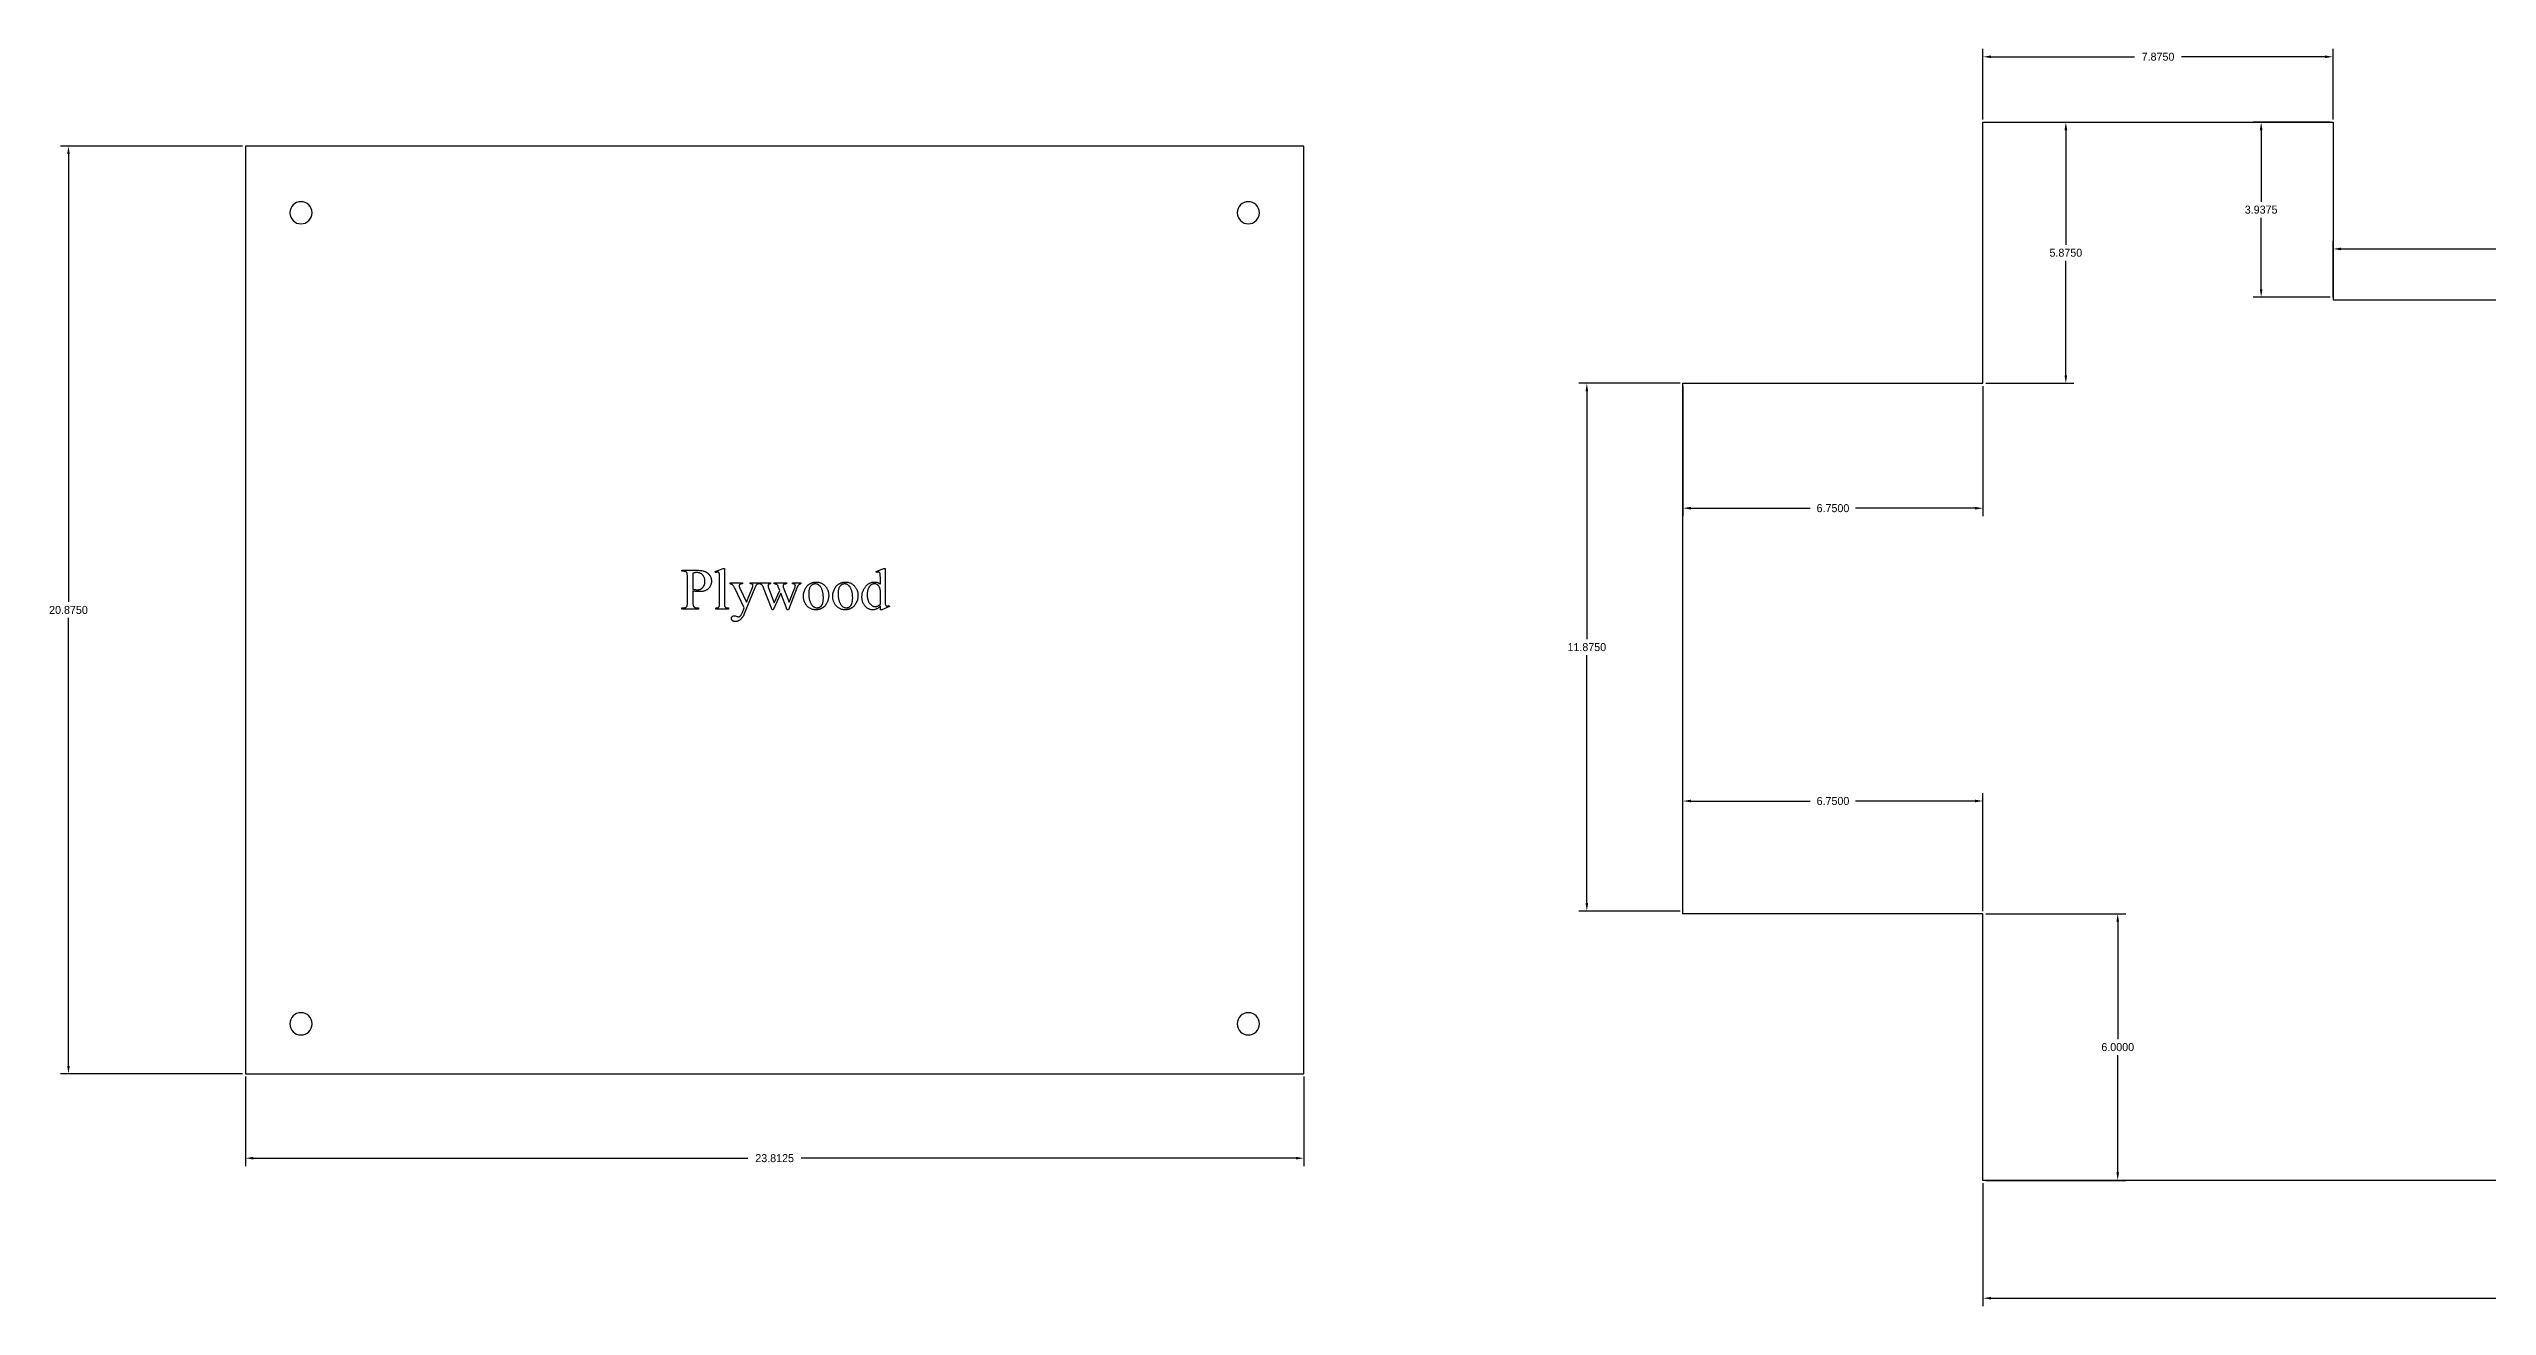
# Model space of a CAD drawing. Extents: x -4 to 204, y -54 to 64.
# Drawn here: x -4.5 to 50.4, y -14 to 14.3 of the extents above; entities that cross this region are included whole.
import ezdxf

# ---------------------------------------------------------------- set-up
doc = ezdxf.new("R2010")
doc.units = 0
doc.header["$MEASUREMENT"] = 0
doc.layers.get('Defpoints').update_dxf_attribs({"linetype": 'CONTINUOUS'})
doc.layers.add('Dimentions', color=7, linetype='CONTINUOUS')
doc.layers.add('LAYER_1', color=3, linetype='CONTINUOUS')
doc.dimstyles.get("Standard").update_dxf_attribs({"dimtxt": 0.18, "dimasz": 0.18, "dimexe": 0.18, "dimexo": 0.0625, "dimgap": 0.09, "dimtad": 0, "dimtih": 1, "dimtoh": 1, "dimdec": 4, "dimzin": 0, "dimdsep": 46, "dimtxsty": 'STANDARD', "dimcen": 0.09, "dimadec": 0, "dimazin": 0, "dimtfac": 1, "dimtdec": 4, "dimtofl": 0, "dimtmove": 0, "dimatfit": 3, "dimfxl": 1, "dimtolj": 1, "dimtzin": 0, "dimarcsym": 0})

# ---------------------------------------------------------------- blocks, each defined once
blk = doc.blocks.new('*D48')
at = {"layer": 'Defpoints', "color": 0}
for p in [(-0.059, 12.066), (-4.039, -8.809), (-0.059, -8.809)]:
    blk.add_point(p, dxfattribs=at)
at = {"layer": 'Dimentions', "color": 0, "lineweight": -2}
for p, q in [((-0.122, 12.066), (-4.219, 12.066)), ((-4.039, 11.886), (-4.039, 1.809)), ((-4.039, -8.629), (-4.039, 1.449)), ((-0.122, -8.809), (-4.219, -8.809))]:
    blk.add_line(p, q, dxfattribs=at)
at = {"layer": 'Dimentions', "color": 0}
for points in [[(-4.009, 11.886), (-4.069, 11.886), (-4.039, 12.066)], [(-4.069, -8.629), (-4.009, -8.629), (-4.039, -8.809)]]:
    blk.add_solid(points, dxfattribs=at)
at = {"layer": 'Dimentions', "color": 0, "insert": (-4.039, 1.629), "char_height": 0.18, "attachment_point": 5}
blk.add_mtext('\\A1;20.8750', dxfattribs=at)
blk = doc.blocks.new('*D49')
at = {"layer": 'Defpoints', "color": 0}
for p in [(-0.059, -8.809), (23.753, -8.809), (23.753, -10.707)]:
    blk.add_point(p, dxfattribs=at)
at = {"layer": 'Dimentions', "color": 0, "lineweight": -2}
for p, q in [((-0.059, -8.871), (-0.059, -10.887)), ((23.753, -8.871), (23.753, -10.887)), ((0.121, -10.707), (11.247, -10.707)), ((23.573, -10.707), (12.447, -10.707))]:
    blk.add_line(p, q, dxfattribs=at)
at = {"layer": 'Dimentions', "color": 0}
for points in [[(0.121, -10.677), (0.121, -10.737), (-0.059, -10.707)], [(23.573, -10.737), (23.573, -10.677), (23.753, -10.707)]]:
    blk.add_solid(points, dxfattribs=at)
at = {"layer": 'Dimentions', "color": 0, "insert": (11.847, -10.707), "char_height": 0.18, "attachment_point": 5}
blk.add_mtext('\\A1;23.8125', dxfattribs=at)
blk = doc.blocks.new('*D60')
at = {"layer": 'Defpoints', "color": 0}
for p in [(39.03, -2.67), (32.28, -5.208), (39.03, -5.208)]:
    blk.add_point(p, dxfattribs=at)
at = {"layer": 'Dimentions', "color": 0, "lineweight": -2}
for p, q in [((32.28, -5.145), (32.28, -2.49)), ((32.46, -2.67), (35.145, -2.67)), ((38.85, -2.67), (36.165, -2.67)), ((39.03, -5.145), (39.03, -2.49))]:
    blk.add_line(p, q, dxfattribs=at)
at = {"layer": 'Dimentions', "color": 0}
for points in [[(32.46, -2.64), (32.46, -2.7), (32.28, -2.67)], [(38.85, -2.7), (38.85, -2.64), (39.03, -2.67)]]:
    blk.add_solid(points, dxfattribs=at)
at = {"layer": 'Dimentions', "color": 0, "insert": (35.655, -2.67), "char_height": 0.18, "attachment_point": 5}
blk.add_mtext('\\A1;6.7500', dxfattribs=at)
blk = doc.blocks.new('*D61')
at = {"layer": 'Defpoints', "color": 0}
for p in [(32.28, 6.73), (39.03, 6.73), (39.03, 3.919)]:
    blk.add_point(p, dxfattribs=at)
at = {"layer": 'Dimentions', "color": 0, "lineweight": -2}
for p, q in [((32.28, 6.667), (32.28, 3.739)), ((39.03, 6.667), (39.03, 3.739)), ((32.46, 3.919), (35.145, 3.919)), ((38.85, 3.919), (36.165, 3.919))]:
    blk.add_line(p, q, dxfattribs=at)
at = {"layer": 'Dimentions', "color": 0}
for points in [[(32.46, 3.949), (32.46, 3.889), (32.28, 3.919)], [(38.85, 3.889), (38.85, 3.949), (39.03, 3.919)]]:
    blk.add_solid(points, dxfattribs=at)
at = {"layer": 'Dimentions', "color": 0, "insert": (35.655, 3.919), "char_height": 0.18, "attachment_point": 5}
blk.add_mtext('\\A1;6.7500', dxfattribs=at)
blk = doc.blocks.new('*D62')
at = {"layer": 'Defpoints', "color": 0}
for p in [(32.28, 6.73), (30.118, -5.145), (32.28, -5.145)]:
    blk.add_point(p, dxfattribs=at)
at = {"layer": 'Dimentions', "color": 0, "lineweight": -2}
for p, q in [((32.217, 6.73), (29.938, 6.73)), ((30.118, 6.55), (30.118, 0.972)), ((30.118, -4.965), (30.118, 0.612)), ((32.217, -5.145), (29.938, -5.145))]:
    blk.add_line(p, q, dxfattribs=at)
at = {"layer": 'Dimentions', "color": 0}
for points in [[(30.148, 6.55), (30.088, 6.55), (30.118, 6.73)], [(30.088, -4.965), (30.148, -4.965), (30.118, -5.145)]]:
    blk.add_solid(points, dxfattribs=at)
at = {"layer": 'Dimentions', "color": 0, "insert": (30.118, 0.792), "char_height": 0.18, "attachment_point": 5}
blk.add_mtext('\\A1;11.8750', dxfattribs=at)
blk = doc.blocks.new('*D63')
at = {"layer": 'Defpoints', "color": 0}
for p in [(46.905, 14.077), (39.03, 12.605), (46.905, 12.605)]:
    blk.add_point(p, dxfattribs=at)
at = {"layer": 'Dimentions', "color": 0, "lineweight": -2}
for p, q in [((39.03, 12.667), (39.03, 14.257)), ((39.21, 14.077), (42.442, 14.077)), ((46.725, 14.077), (43.492, 14.077)), ((46.905, 12.667), (46.905, 14.257))]:
    blk.add_line(p, q, dxfattribs=at)
at = {"layer": 'Dimentions', "color": 0}
for points in [[(39.21, 14.107), (39.21, 14.047), (39.03, 14.077)], [(46.725, 14.047), (46.725, 14.107), (46.905, 14.077)]]:
    blk.add_solid(points, dxfattribs=at)
at = {"layer": 'Dimentions', "color": 0, "insert": (42.967, 14.077), "char_height": 0.18, "attachment_point": 5}
blk.add_mtext('\\A1;7.8750', dxfattribs=at)
blk = doc.blocks.new('*D64')
at = {"layer": 'Defpoints', "color": 0}
for p in [(63.78, -10.208), (39.03, -11.208), (63.78, -13.858)]:
    blk.add_point(p, dxfattribs=at)
at = {"layer": 'Dimentions', "color": 0, "lineweight": -2}
for p, q in [((63.78, -10.27), (63.78, -14.038)), ((39.03, -11.27), (39.03, -14.038)), ((39.21, -13.858), (50.805, -13.858)), ((63.6, -13.858), (52.005, -13.858))]:
    blk.add_line(p, q, dxfattribs=at)
at = {"layer": 'Dimentions', "color": 0}
for points in [[(39.21, -13.828), (39.21, -13.888), (39.03, -13.858)], [(63.6, -13.888), (63.6, -13.828), (63.78, -13.858)]]:
    blk.add_solid(points, dxfattribs=at)
at = {"layer": 'Dimentions', "color": 0, "insert": (51.405, -13.858), "char_height": 0.18, "attachment_point": 5}
blk.add_mtext('\\A1;24.7500', dxfattribs=at)
blk = doc.blocks.new('*D68')
at = {"layer": 'Defpoints', "color": 0}
for p in [(63.78, 9.753), (46.905, 8.605), (63.78, 8.605)]:
    blk.add_point(p, dxfattribs=at)
at = {"layer": 'Dimentions', "color": 0, "lineweight": -2}
for p, q in [((46.905, 8.667), (46.905, 9.933)), ((63.78, 8.667), (63.78, 9.933)), ((47.085, 9.753), (54.757, 9.753)), ((63.6, 9.753), (55.927, 9.753))]:
    blk.add_line(p, q, dxfattribs=at)
at = {"layer": 'Dimentions', "color": 0}
for points in [[(47.085, 9.783), (47.085, 9.723), (46.905, 9.753)], [(63.6, 9.723), (63.6, 9.783), (63.78, 9.753)]]:
    blk.add_solid(points, dxfattribs=at)
at = {"layer": 'Dimentions', "color": 0, "insert": (55.342, 9.753), "char_height": 0.18, "attachment_point": 5}
blk.add_mtext('\\A1;16.8750', dxfattribs=at)
blk = doc.blocks.new('*D69')
at = {"layer": 'Defpoints', "color": 0}
for p in [(46.905, 12.605), (45.287, 8.667), (46.905, 8.667)]:
    blk.add_point(p, dxfattribs=at)
at = {"layer": 'Dimentions', "color": 0, "lineweight": -2}
for p, q in [((46.842, 12.605), (45.107, 12.605)), ((45.287, 12.425), (45.287, 10.816)), ((45.287, 8.847), (45.287, 10.456)), ((46.842, 8.667), (45.107, 8.667))]:
    blk.add_line(p, q, dxfattribs=at)
at = {"layer": 'Dimentions', "color": 0}
for points in [[(45.317, 12.425), (45.257, 12.425), (45.287, 12.605)], [(45.257, 8.847), (45.317, 8.847), (45.287, 8.667)]]:
    blk.add_solid(points, dxfattribs=at)
at = {"layer": 'Dimentions', "color": 0, "insert": (45.287, 10.636), "char_height": 0.18, "attachment_point": 5}
blk.add_mtext('\\A1;3.9375', dxfattribs=at)
blk = doc.blocks.new('*D70')
at = {"layer": 'Defpoints', "color": 0}
for p in [(39.03, 12.605), (39.03, 6.73), (40.894, 6.73)]:
    blk.add_point(p, dxfattribs=at)
at = {"layer": 'Dimentions', "color": 0, "lineweight": -2}
for p, q in [((39.092, 12.605), (41.074, 12.605)), ((40.894, 12.425), (40.894, 9.847)), ((40.894, 6.91), (40.894, 9.487)), ((39.092, 6.73), (41.074, 6.73))]:
    blk.add_line(p, q, dxfattribs=at)
at = {"layer": 'Dimentions', "color": 0}
for points in [[(40.924, 12.425), (40.864, 12.425), (40.894, 12.605)], [(40.864, 6.91), (40.924, 6.91), (40.894, 6.73)]]:
    blk.add_solid(points, dxfattribs=at)
at = {"layer": 'Dimentions', "color": 0, "insert": (40.894, 9.667), "char_height": 0.18, "attachment_point": 5}
blk.add_mtext('\\A1;5.8750', dxfattribs=at)
blk = doc.blocks.new('*D71')
at = {"layer": 'Defpoints', "color": 0}
for p in [(39.03, -5.208), (42.061, -5.208), (39.03, -11.208)]:
    blk.add_point(p, dxfattribs=at)
at = {"layer": 'Dimentions', "color": 0, "lineweight": -2}
for p, q in [((39.092, -5.208), (42.241, -5.208)), ((42.061, -5.388), (42.061, -8.028)), ((42.061, -11.028), (42.061, -8.388)), ((39.092, -11.208), (42.241, -11.208))]:
    blk.add_line(p, q, dxfattribs=at)
at = {"layer": 'Dimentions', "color": 0}
for points in [[(42.091, -5.388), (42.031, -5.388), (42.061, -5.208)], [(42.031, -11.028), (42.091, -11.028), (42.061, -11.208)]]:
    blk.add_solid(points, dxfattribs=at)
at = {"layer": 'Dimentions', "color": 0, "insert": (42.061, -8.208), "char_height": 0.18, "attachment_point": 5}
blk.add_mtext('\\A1;6.0000', dxfattribs=at)

msp = doc.modelspace()

# ---------------------------------------------------------------- linework, layer by layer
at = {"layer": 'LAYER_1'}
for points in [[(39.0296, -11.20787), (39.0296, -5.20787), (32.2796, -5.20787), (32.2796, -4.61332), (32.2796, 5.71836), (32.2796, 6.72963), (39.0296, 6.72963), (39.0296, 12.60463), (39.68768, 12.60463), (46.38414, 12.60463), (46.9046, 12.60463), (46.9046, 8.60463), (63.7796, 8.60463), (63.7796, 8.07807), (63.7796, -9.58784), (63.7796, -10.20787), (62.7796, -10.20787), (62.7796, -11.20787), (62.20054, -11.20787), (39.6239, -11.20787)], [(-0.05904, -8.80863), (23.75346, -8.80863), (23.75346, 12.06637), (-0.05904, 12.06637)], [(10.00912, 2.05923), (10.00912, 1.80493), (10.0094, 1.78531), (10.01025, 1.76763), (10.01166, 1.75191), (10.01363, 1.73814), (10.01616, 1.72632), (10.01926, 1.71645), (10.02102, 1.71225), (10.02292, 1.70854), (10.02497, 1.70531), (10.02715, 1.70257), (10.03366, 1.69593), (10.04095, 1.69018), (10.04903, 1.68531), (10.05789, 1.68133), (10.06753, 1.67823), (10.07797, 1.67602), (10.08918, 1.67469), (10.10118, 1.67425), (10.13466, 1.67425), (10.13466, 1.65043), (9.76062, 1.65043), (9.76062, 1.67425), (9.79346, 1.67425), (9.80681, 1.67481), (9.81311, 1.67551), (9.81917, 1.6765), (9.82498, 1.67777), (9.83054, 1.67932), (9.83586, 1.68115), (9.84094, 1.68326), (9.84576, 1.68565), (9.85034, 1.68833), (9.85467, 1.69129), (9.85876, 1.69453), (9.8626, 1.69805), (9.86619, 1.70185), (9.86954, 1.70593), (9.87264, 1.7103), (9.87566, 1.71614), (9.87827, 1.7237), (9.88049, 1.73296), (9.8823, 1.74394), (9.88371, 1.75662), (9.88471, 1.77101), (9.88532, 1.78712), (9.88552, 1.80493), (9.88552, 2.36888), (9.88525, 2.38851), (9.88443, 2.40618), (9.88307, 2.4219), (9.88117, 2.43567), (9.87873, 2.44749), (9.87574, 2.45736), (9.87404, 2.46156), (9.87221, 2.46528), (9.87024, 2.4685), (9.86814, 2.47124), (9.86148, 2.47788), (9.85405, 2.48363), (9.84586, 2.4885), (9.83691, 2.49249), (9.82719, 2.49559), (9.81671, 2.4978), (9.80547, 2.49913), (9.79346, 2.49957), (9.76062, 2.49957), (9.76062, 2.52339), (10.08058, 2.52339), (10.1091, 2.52301), (10.13607, 2.52188), (10.16149, 2.51999), (10.18536, 2.51735), (10.20768, 2.51396), (10.22845, 2.50981), (10.24767, 2.5049), (10.26535, 2.49925), (10.27371, 2.4961), (10.28191, 2.49269), (10.28995, 2.48903), (10.29782, 2.4851), (10.30552, 2.48092), (10.31306, 2.47648), (10.32043, 2.47178), (10.32763, 2.46682), (10.33467, 2.4616), (10.34154, 2.45612), (10.34825, 2.45038), (10.35479, 2.44438), (10.36117, 2.43813), (10.36737, 2.43161), (10.37929, 2.41781), (10.38491, 2.41056), (10.39016, 2.40315), (10.39505, 2.39558), (10.39957, 2.38783), (10.40374, 2.37992), (10.40754, 2.37185), (10.41098, 2.36361), (10.41406, 2.3552), (10.41677, 2.34663), (10.41913, 2.33789), (10.42112, 2.32899), (10.42275, 2.31991), (10.42402, 2.31068), (10.42492, 2.30128), (10.42546, 2.29171), (10.42565, 2.28197), (10.42537, 2.26877), (10.42454, 2.25588), (10.42317, 2.2433), (10.42124, 2.23103), (10.41876, 2.21908), (10.41573, 2.20743), (10.41215, 2.1961), (10.40802, 2.18508), (10.40334, 2.17438), (10.39811, 2.16398), (10.39233, 2.1539), (10.38599, 2.14412), (10.37911, 2.13466), (10.37167, 2.12551), (10.36369, 2.11668), (10.35515, 2.10815), (10.34611, 2.10004), (10.33662, 2.09246), (10.32667, 2.0854), (10.31626, 2.07886), (10.3054, 2.07284), (10.29409, 2.06735), (10.28232, 2.06238), (10.27009, 2.05794), (10.25741, 2.05401), (10.24428, 2.05061), (10.23069, 2.04774), (10.21664, 2.04538), (10.20214, 2.04355), (10.18718, 2.04225), (10.17177, 2.04146), (10.1559, 2.0412), (10.13981, 2.04148), (10.12307, 2.04233), (10.10569, 2.04373), (10.08766, 2.04571), (10.06899, 2.04824), (10.04968, 2.05134), (10.02972, 2.055)], [(10.00912, 2.09592), (10.04131, 2.09029), (10.06964, 2.08626), (10.08235, 2.08486), (10.0941, 2.08385), (10.10488, 2.08325), (10.1147, 2.08304), (10.123, 2.08325), (10.13115, 2.08385), (10.13916, 2.08487), (10.14703, 2.08628), (10.15476, 2.08811), (10.16234, 2.09033), (10.16977, 2.09296), (10.17707, 2.096), (10.18422, 2.09944), (10.19123, 2.10329), (10.19809, 2.10754), (10.20481, 2.1122), (10.21139, 2.11726), (10.21782, 2.12272), (10.22411, 2.12859), (10.23026, 2.13487), (10.23615, 2.14147), (10.24165, 2.1483), (10.24678, 2.15538), (10.25152, 2.16269), (10.25589, 2.17025), (10.25988, 2.17804), (10.26349, 2.18607), (10.26671, 2.19434), (10.26956, 2.20285), (10.27203, 2.21159), (10.27412, 2.22058), (10.27583, 2.22981), (10.27716, 2.23927), (10.27811, 2.24897), (10.27867, 2.25892), (10.27886, 2.2691), (10.2785, 2.28313), (10.27742, 2.29692), (10.27561, 2.31045), (10.27307, 2.32374), (10.26981, 2.33677), (10.26583, 2.34955), (10.26112, 2.36208), (10.25569, 2.37435), (10.24959, 2.38612), (10.24289, 2.39713), (10.23559, 2.40737), (10.22768, 2.41684), (10.21917, 2.42555), (10.21006, 2.4335), (10.20034, 2.44068), (10.19002, 2.4471), (10.17922, 2.45276), (10.16805, 2.45766), (10.15653, 2.46181), (10.14464, 2.46521), (10.13239, 2.46785), (10.11977, 2.46973), (10.1068, 2.47086), (10.09346, 2.47124), (10.08496, 2.47105), (10.07587, 2.47048), (10.06621, 2.46952), (10.05596, 2.46818), (10.03371, 2.46436), (10.00912, 2.45901)], [(10.71599, 2.56588), (10.71599, 1.78369), (10.71649, 1.75834), (10.71712, 1.74742), (10.718, 1.73766), (10.71913, 1.72907), (10.72052, 1.72164), (10.72215, 1.71539), (10.72404, 1.7103), (10.72618, 1.70593), (10.7286, 1.70183), (10.73129, 1.698), (10.73426, 1.69444), (10.73749, 1.69116), (10.741, 1.68815), (10.74477, 1.68541), (10.74882, 1.68294), (10.75346, 1.68075), (10.759, 1.67885), (10.76545, 1.67725), (10.7728, 1.67594), (10.78106, 1.67492), (10.79022, 1.67419), (10.80029, 1.67375), (10.81127, 1.6736), (10.81127, 1.65043), (10.52221, 1.65043), (10.52221, 1.6736), (10.54088, 1.67413), (10.54901, 1.67478), (10.55633, 1.67569), (10.56285, 1.67687), (10.56856, 1.67831), (10.57347, 1.68001), (10.57758, 1.68197), (10.58118, 1.68424), (10.58458, 1.68684), (10.58778, 1.68979), (10.59077, 1.69308), (10.59357, 1.69671), (10.59617, 1.70068), (10.59856, 1.705), (10.60075, 1.70965), (10.60271, 1.71504), (10.60441, 1.72152), (10.60585, 1.72912), (10.60703, 1.73782), (10.60795, 1.74763), (10.6086, 1.75854), (10.60912, 1.78369), (10.60912, 2.31931), (10.60884, 2.3644), (10.608, 2.39986), (10.60659, 2.42572), (10.60567, 2.43503), (10.60462, 2.44195), (10.60202, 2.45247), (10.60047, 2.45705), (10.59874, 2.46118), (10.59685, 2.46486), (10.59478, 2.46808), (10.59254, 2.47085), (10.59013, 2.47317), (10.58755, 2.47514), (10.5848, 2.47684), (10.58188, 2.47827), (10.57878, 2.47945), (10.57208, 2.48102), (10.5647, 2.48154), (10.56038, 2.48138), (10.55577, 2.4809), (10.54571, 2.47897), (10.53452, 2.47575), (10.52221, 2.47124), (10.51127, 2.49377), (10.68702, 2.56588)], [(10.84603, 2.24013), (11.12092, 2.24013), (11.12092, 2.21631), (11.10741, 2.21631), (11.10039, 2.21611), (11.09383, 2.21552), (11.08771, 2.21454), (11.08206, 2.21317), (11.07685, 2.2114), (11.0721, 2.20925), (11.0678, 2.2067), (11.06395, 2.20375), (11.06056, 2.20052), (11.05761, 2.19709), (11.05512, 2.19348), (11.05309, 2.18967), (11.0515, 2.18567), (11.05037, 2.18148), (11.04969, 2.1771), (11.04947, 2.17253), (11.0498, 2.16595), (11.05079, 2.15877), (11.05245, 2.15098), (11.05478, 2.14259), (11.05776, 2.1336), (11.06142, 2.12401), (11.06573, 2.11381), (11.07071, 2.103), (11.21427, 1.80558), (11.34625, 2.13133), (11.34881, 2.13792), (11.35103, 2.14449), (11.35292, 2.15103), (11.35445, 2.15756), (11.35565, 2.16407), (11.35651, 2.17056), (11.35702, 2.17703), (11.35719, 2.18347), (11.35691, 2.18891), (11.35606, 2.19361), (11.35466, 2.1976), (11.35268, 2.20086), (11.34975, 2.20422), (11.34609, 2.20721), (11.3417, 2.20985), (11.33659, 2.21212), (11.33007, 2.21395), (11.32146, 2.21526), (11.31076, 2.21605), (11.29796, 2.21631), (11.29796, 2.24013), (11.48981, 2.24013), (11.48981, 2.21631), (11.47858, 2.2147), (11.46873, 2.21244), (11.46024, 2.20955), (11.45311, 2.20601), (11.44651, 2.2013), (11.43959, 2.1949), (11.43235, 2.18681), (11.42479, 2.17704), (11.42125, 2.17056), (11.41642, 2.16014), (11.4103, 2.14577), (11.4029, 2.12747), (11.16277, 1.53905), (11.15374, 1.5183), (11.14404, 1.49886), (11.13894, 1.48963), (11.13366, 1.48072), (11.12822, 1.47214), (11.12261, 1.46389), (11.11684, 1.45597), (11.11089, 1.44837), (11.10478, 1.4411), (11.09849, 1.43416), (11.09204, 1.42754), (11.08542, 1.42125), (11.07863, 1.41529), (11.07168, 1.40965), (11.05766, 1.39939), (11.04377, 1.3905), (11.03002, 1.38298), (11.01639, 1.37682), (11.00963, 1.37426), (11.0029, 1.37203), (10.9962, 1.37015), (10.98953, 1.36861), (10.9829, 1.36742), (10.9763, 1.36656), (10.96973, 1.36605), (10.9632, 1.36588), (10.95392, 1.36622), (10.94505, 1.36725), (10.93661, 1.36896), (10.9286, 1.37135), (10.921, 1.37443), (10.91383, 1.37819), (10.90708, 1.38264), (10.90075, 1.38777), (10.89502, 1.39334), (10.89005, 1.39911), (10.88585, 1.40509), (10.88241, 1.41126), (10.87973, 1.41764), (10.87782, 1.42422), (10.87667, 1.431), (10.87629, 1.43798), (10.87657, 1.44457), (10.8774, 1.45084), (10.87878, 1.45677), (10.88072, 1.46236), (10.88321, 1.46763), (10.88625, 1.47256), (10.88984, 1.47717), (10.89399, 1.48144), (10.89863, 1.48528), (10.90367, 1.48862), (10.90913, 1.49144), (10.915, 1.49375), (10.92128, 1.49554), (10.92797, 1.49683), (10.93508, 1.4976), (10.9426, 1.49785), (10.94815, 1.49763), (10.95419, 1.49697), (10.9607, 1.49586), (10.96771, 1.49431), (10.98316, 1.48988), (11.00054, 1.48369), (11.01221, 1.47946), (11.02146, 1.47645), (11.0283, 1.47464), (11.03273, 1.47403), (11.03761, 1.47434), (11.04261, 1.47528), (11.04771, 1.47684), (11.05293, 1.47902), (11.05825, 1.48183), (11.06369, 1.48526), (11.06924, 1.48931), (11.07489, 1.49399), (11.08061, 1.49956), (11.08634, 1.5063), (11.09208, 1.51421), (11.09783, 1.52328), (11.10359, 1.53352), (11.10936, 1.54493), (11.11514, 1.5575), (11.12092, 1.57124), (11.16277, 1.6736), (10.95097, 2.11845), (10.94542, 2.12903), (10.93841, 2.14082), (10.92996, 2.15382), (10.92007, 2.16802), (10.91238, 2.17836), (10.90542, 2.18685), (10.89918, 2.19349), (10.89367, 2.19828), (10.88969, 2.20082), (10.88514, 2.20327), (10.87436, 2.20794), (10.86132, 2.21228), (10.84603, 2.21631)], [(11.5059, 2.24013), (11.75311, 2.24013), (11.75311, 2.21631), (11.74495, 2.21555), (11.73752, 2.21458), (11.73083, 2.21338), (11.72487, 2.21196), (11.71964, 2.21032), (11.71515, 2.20846), (11.71139, 2.20638), (11.70837, 2.20407), (11.70588, 2.20153), (11.70372, 2.19872), (11.7019, 2.19566), (11.7004, 2.19233), (11.69924, 2.18873), (11.69841, 2.18488), (11.69791, 2.18077), (11.69775, 2.17639), (11.69792, 2.17127), (11.69843, 2.16589), (11.70048, 2.15434), (11.7039, 2.14175), (11.70869, 2.12811), (11.83487, 1.78884), (11.9617, 2.06502), (11.92822, 2.15193), (11.92421, 2.16121), (11.91989, 2.16975), (11.91527, 2.17755), (11.91036, 2.1846), (11.90514, 2.19091), (11.89961, 2.19647), (11.89379, 2.20129), (11.88766, 2.20536), (11.88374, 2.2075), (11.87905, 2.20943), (11.8736, 2.21113), (11.86738, 2.2126), (11.8604, 2.21386), (11.85266, 2.2149), (11.83487, 2.21631), (11.83487, 2.24013), (12.11556, 2.24013), (12.11556, 2.21631), (12.10439, 2.21562), (12.09407, 2.21454), (12.0846, 2.21305), (12.07597, 2.21116), (12.06818, 2.20886), (12.06124, 2.20617), (12.05515, 2.20307), (12.04989, 2.19957), (12.04688, 2.1968), (12.04426, 2.19365), (12.04205, 2.19012), (12.04024, 2.18621), (12.03883, 2.18191), (12.03782, 2.17724), (12.03722, 2.17218), (12.03702, 2.16674), (12.03734, 2.16026), (12.03831, 2.1537), (12.03992, 2.14706), (12.04217, 2.14034), (12.17608, 1.80171), (12.30032, 2.12811), (12.30596, 2.14461), (12.30998, 2.15933), (12.31139, 2.16603), (12.31239, 2.17229), (12.313, 2.1781), (12.3132, 2.18347), (12.313, 2.18649), (12.31241, 2.18943), (12.31143, 2.19229), (12.31006, 2.19506), (12.3083, 2.19776), (12.30614, 2.20037), (12.30359, 2.20291), (12.30065, 2.20536), (12.29713, 2.20765), (12.29286, 2.20967), (12.28784, 2.21143), (12.28206, 2.21293), (12.27552, 2.21416), (12.26824, 2.21514), (12.26019, 2.21585), (12.2514, 2.21631), (12.2514, 2.24013), (12.43745, 2.24013), (12.43745, 2.21631), (12.43056, 2.21503), (12.42391, 2.21329), (12.41749, 2.21109), (12.41129, 2.20842), (12.40533, 2.20529), (12.39961, 2.2017), (12.39411, 2.19765), (12.38884, 2.19313), (12.38381, 2.18815), (12.37901, 2.18271), (12.37443, 2.1768), (12.37009, 2.17044), (12.36598, 2.16361), (12.36211, 2.15631), (12.35846, 2.14856), (12.35504, 2.14034), (12.15805, 1.6324), (12.13165, 1.6324), (11.98423, 2.00901), (11.81234, 1.6324), (11.78852, 1.6324), (11.59925, 2.12811), (11.59459, 2.13938), (11.58996, 2.1497), (11.58534, 2.15906), (11.58074, 2.16746), (11.57617, 2.17491), (11.57161, 2.1814), (11.56707, 2.18694), (11.56256, 2.19152), (11.55773, 2.1955), (11.55226, 2.19923), (11.54614, 2.2027), (11.53938, 2.20593), (11.53198, 2.2089), (11.52393, 2.21162), (11.51524, 2.21409), (11.5059, 2.21631)], [(12.77929, 2.25751), (12.79583, 2.25711), (12.81195, 2.25592), (12.82765, 2.25393), (12.84295, 2.25115), (12.85783, 2.24758), (12.8723, 2.2432), (12.88636, 2.23804), (12.9, 2.23208), (12.91323, 2.22532), (12.92605, 2.21778), (12.93846, 2.20943), (12.95046, 2.20029), (12.96204, 2.19036), (12.97321, 2.17963), (12.98397, 2.16811), (12.99432, 2.15579), (13.00266, 2.14483), (13.01046, 2.13366), (13.01773, 2.1223), (13.02445, 2.11073), (13.03064, 2.09896), (13.03629, 2.08699), (13.0414, 2.07482), (13.04598, 2.06244), (13.05001, 2.04987), (13.05351, 2.0371), (13.05647, 2.02412), (13.05889, 2.01094), (13.06078, 1.99756), (13.06212, 1.98398), (13.06293, 1.9702), (13.0632, 1.95622), (13.06261, 1.93639), (13.06083, 1.91651), (13.05786, 1.89656), (13.0537, 1.87655), (13.04836, 1.85649), (13.04183, 1.83636), (13.03412, 1.81617), (13.02522, 1.79592), (13.02036, 1.78594), (13.01527, 1.77626), (13.00997, 1.76691), (13.00443, 1.75786), (12.99868, 1.74912), (12.9927, 1.7407), (12.9865, 1.73258), (12.98007, 1.72478), (12.97342, 1.71729), (12.96655, 1.71012), (12.95945, 1.70325), (12.95213, 1.6967), (12.94458, 1.69046), (12.93681, 1.68453), (12.92882, 1.67891), (12.9206, 1.6736), (12.91221, 1.66861), (12.90371, 1.66395), (12.89508, 1.6596), (12.88634, 1.65558), (12.87748, 1.65188), (12.8685, 1.6485), (12.85941, 1.64544), (12.85019, 1.6427), (12.84086, 1.64029), (12.8314, 1.63819), (12.82183, 1.63642), (12.81215, 1.63498), (12.80234, 1.63385), (12.79242, 1.63304), (12.78237, 1.63256), (12.77221, 1.6324), (12.75577, 1.63282), (12.73975, 1.63406), (12.72416, 1.63614), (12.709, 1.63904), (12.69427, 1.64277), (12.67996, 1.64734), (12.66608, 1.65273), (12.65263, 1.65896), (12.63961, 1.66601), (12.62701, 1.67389), (12.61484, 1.68261), (12.6031, 1.69215), (12.59179, 1.70252), (12.5809, 1.71373), (12.57044, 1.72576), (12.56041, 1.73862), (12.55238, 1.7499), (12.54487, 1.76134), (12.53788, 1.77295), (12.5314, 1.78473), (12.52544, 1.79669), (12.52, 1.80882), (12.51508, 1.82111), (12.51068, 1.83358), (12.50679, 1.84622), (12.50343, 1.85903), (12.50058, 1.87201), (12.49825, 1.88516), (12.49643, 1.89849), (12.49514, 1.91198), (12.49436, 1.92565), (12.4941, 1.93948), (12.49426, 1.94962), (12.49473, 1.95975), (12.49552, 1.96987), (12.49662, 1.97998), (12.49803, 1.99009), (12.49976, 2.00018), (12.5018, 2.01027), (12.50416, 2.02036), (12.50683, 2.03043), (12.50982, 2.0405), (12.51673, 2.06061), (12.52491, 2.0807), (12.53434, 2.10075), (12.53947, 2.1106), (12.54479, 2.12013), (12.55032, 2.12933), (12.55604, 2.13821), (12.56197, 2.14676), (12.56809, 2.15498), (12.57441, 2.16287), (12.58093, 2.17044), (12.58765, 2.17768), (12.59457, 2.18459), (12.60168, 2.19118), (12.60899, 2.19744), (12.61651, 2.20337), (12.62422, 2.20897), (12.63213, 2.21425), (12.64024, 2.2192), (12.65678, 2.22818), (12.67355, 2.23596), (12.68203, 2.2394), (12.69057, 2.24255), (12.69917, 2.24539), (12.70783, 2.24793), (12.71656, 2.25018), (12.72534, 2.25212), (12.73418, 2.25377), (12.74308, 2.25511), (12.75204, 2.25616), (12.76107, 2.25691), (12.77015, 2.25736)], [(12.75934, 2.21566), (12.7508, 2.21535), (12.74226, 2.2144), (12.7337, 2.21281), (12.72514, 2.21059), (12.71656, 2.20774), (12.70798, 2.20426), (12.69938, 2.20014), (12.69077, 2.19538), (12.68237, 2.18984), (12.67438, 2.18333), (12.6668, 2.17587), (12.65963, 2.16746), (12.65288, 2.15809), (12.64654, 2.14776), (12.64061, 2.13648), (12.63509, 2.12425), (12.63011, 2.11108), (12.62579, 2.09701), (12.62214, 2.08203), (12.61915, 2.06615), (12.61683, 2.04936), (12.61517, 2.03166), (12.61418, 2.01306), (12.61384, 1.99356), (12.61404, 1.9776), (12.61464, 1.96192), (12.61564, 1.94652), (12.61704, 1.9314), (12.61884, 1.91655), (12.62104, 1.90197), (12.62364, 1.88768), (12.62664, 1.87366), (12.63004, 1.85991), (12.63384, 1.84645), (12.63803, 1.83326), (12.64263, 1.82034), (12.64763, 1.80771), (12.65303, 1.79535), (12.65883, 1.78326), (12.66502, 1.77146), (12.67155, 1.76015), (12.67833, 1.74958), (12.68536, 1.73973), (12.69265, 1.73062), (12.70019, 1.72223), (12.70798, 1.71457), (12.71603, 1.70764), (12.72433, 1.70145), (12.73289, 1.69598), (12.7417, 1.69124), (12.75076, 1.68723), (12.76008, 1.68394), (12.76965, 1.68139), (12.77948, 1.67957), (12.78956, 1.67847), (12.79989, 1.67811), (12.80762, 1.67831), (12.81516, 1.67891), (12.82254, 1.67992), (12.82975, 1.68133), (12.83679, 1.68314), (12.84365, 1.68535), (12.85035, 1.68797), (12.85687, 1.69098), (12.86322, 1.6944), (12.8694, 1.69823), (12.87541, 1.70245), (12.88125, 1.70708), (12.88692, 1.71211), (12.89242, 1.71754), (12.89774, 1.72337), (12.9029, 1.72961), (12.90781, 1.73634), (12.9124, 1.74364), (12.91668, 1.75153), (12.92064, 1.75999), (12.92429, 1.76903), (12.92761, 1.77865), (12.93062, 1.78885), (12.93332, 1.79962), (12.93569, 1.81098), (12.93775, 1.82291), (12.9395, 1.83542), (12.94092, 1.84851), (12.94203, 1.86218), (12.94282, 1.87642), (12.9433, 1.89125), (12.94346, 1.90665), (12.94319, 1.92602), (12.9424, 1.94487), (12.94108, 1.9632), (12.93923, 1.98101), (12.93686, 1.99829), (12.93395, 2.01505), (12.93052, 2.03128), (12.92656, 2.04699), (12.92207, 2.06218), (12.91705, 2.07685), (12.91151, 2.09099), (12.90543, 2.10461), (12.89883, 2.11771), (12.8917, 2.13028), (12.88405, 2.14233), (12.87586, 2.15386), (12.87005, 2.16134), (12.86404, 2.16835), (12.85784, 2.17486), (12.85144, 2.1809), (12.84484, 2.18645), (12.83805, 2.19152), (12.83106, 2.19611), (12.82388, 2.20021), (12.81649, 2.20383), (12.80892, 2.20697), (12.80114, 2.20963), (12.79318, 2.2118), (12.78501, 2.21349), (12.77665, 2.2147), (12.76809, 2.21542)], [(13.43852, 2.25751), (13.45505, 2.25711), (13.47117, 2.25592), (13.48688, 2.25393), (13.50217, 2.25115), (13.51706, 2.24758), (13.53153, 2.2432), (13.54558, 2.23804), (13.55923, 2.23208), (13.57246, 2.22532), (13.58528, 2.21778), (13.59769, 2.20943), (13.60969, 2.20029), (13.62127, 2.19036), (13.63244, 2.17963), (13.6432, 2.16811), (13.65354, 2.15579), (13.66188, 2.14483), (13.66969, 2.13366), (13.67695, 2.1223), (13.68368, 2.11073), (13.68987, 2.09896), (13.69552, 2.08699), (13.70063, 2.07482), (13.70521, 2.06244), (13.70924, 2.04987), (13.71274, 2.0371), (13.7157, 2.02412), (13.71812, 2.01094), (13.72001, 1.99756), (13.72135, 1.98398), (13.72216, 1.9702), (13.72243, 1.95622), (13.72183, 1.93639), (13.72005, 1.91651), (13.71709, 1.89656), (13.71293, 1.87655), (13.70759, 1.85649), (13.70106, 1.83636), (13.69335, 1.81617), (13.68444, 1.79592), (13.67958, 1.78594), (13.6745, 1.77626), (13.66919, 1.76691), (13.66366, 1.75786), (13.65791, 1.74912), (13.65193, 1.7407), (13.64573, 1.73258), (13.6393, 1.72478), (13.63265, 1.71729), (13.62577, 1.71012), (13.61868, 1.70325), (13.61136, 1.6967), (13.60381, 1.69046), (13.59604, 1.68453), (13.58805, 1.67891), (13.57983, 1.6736), (13.57144, 1.66861), (13.56294, 1.66395), (13.55431, 1.6596), (13.54557, 1.65558), (13.53671, 1.65188), (13.52773, 1.6485), (13.51863, 1.64544), (13.50942, 1.6427), (13.50008, 1.64029), (13.49063, 1.63819), (13.48106, 1.63642), (13.47137, 1.63498), (13.46157, 1.63385), (13.45164, 1.63304), (13.4416, 1.63256), (13.43144, 1.6324), (13.415, 1.63282), (13.39898, 1.63406), (13.38339, 1.63614), (13.36823, 1.63904), (13.3535, 1.64277), (13.33919, 1.64734), (13.32531, 1.65273), (13.31186, 1.65896), (13.29883, 1.66601), (13.28624, 1.67389), (13.27407, 1.68261), (13.26233, 1.69215), (13.25101, 1.70252), (13.24013, 1.71373), (13.22967, 1.72576), (13.21964, 1.73862), (13.21161, 1.7499), (13.2041, 1.76134), (13.1971, 1.77295), (13.19063, 1.78473), (13.18467, 1.79669), (13.17923, 1.80882), (13.17431, 1.82111), (13.16991, 1.83358), (13.16602, 1.84622), (13.16265, 1.85903), (13.1598, 1.87201), (13.15747, 1.88516), (13.15566, 1.89849), (13.15436, 1.91198), (13.15359, 1.92565), (13.15333, 1.93948), (13.15349, 1.94962), (13.15396, 1.95975), (13.15474, 1.96987), (13.15584, 1.97998), (13.15726, 1.99009), (13.15899, 2.00018), (13.16103, 2.01027), (13.16339, 2.02036), (13.16606, 2.03043), (13.16905, 2.0405), (13.17596, 2.06061), (13.18413, 2.0807), (13.19356, 2.10075), (13.19869, 2.1106), (13.20402, 2.12013), (13.20955, 2.12933), (13.21527, 2.13821), (13.2212, 2.14676), (13.22732, 2.15498), (13.23364, 2.16287), (13.24016, 2.17044), (13.24688, 2.17768), (13.25379, 2.18459), (13.26091, 2.19118), (13.26822, 2.19744), (13.27574, 2.20337), (13.28345, 2.20897), (13.29136, 2.21425), (13.29947, 2.2192), (13.316, 2.22818), (13.33278, 2.23596), (13.34126, 2.2394), (13.3498, 2.24255), (13.3584, 2.24539), (13.36706, 2.24793), (13.37578, 2.25018), (13.38456, 2.25212), (13.39341, 2.25377), (13.40231, 2.25511), (13.41127, 2.25616), (13.42029, 2.25691), (13.42938, 2.25736)], [(13.41856, 2.21566), (13.41003, 2.21535), (13.40148, 2.2144), (13.39293, 2.21281), (13.38436, 2.21059), (13.37579, 2.20774), (13.3672, 2.20426), (13.35861, 2.20014), (13.35, 2.19538), (13.3416, 2.18984), (13.33361, 2.18333), (13.32603, 2.17587), (13.31886, 2.16746), (13.3121, 2.15809), (13.30576, 2.14776), (13.29983, 2.13648), (13.29432, 2.12425), (13.28934, 2.11108), (13.28502, 2.09701), (13.28137, 2.08203), (13.27838, 2.06615), (13.27606, 2.04936), (13.2744, 2.03166), (13.2734, 2.01306), (13.27307, 1.99356), (13.27327, 1.9776), (13.27387, 1.96192), (13.27487, 1.94652), (13.27627, 1.9314), (13.27807, 1.91655), (13.28027, 1.90197), (13.28287, 1.88768), (13.28587, 1.87366), (13.28926, 1.85991), (13.29306, 1.84645), (13.29726, 1.83326), (13.30186, 1.82034), (13.30686, 1.80771), (13.31226, 1.79535), (13.31805, 1.78326), (13.32425, 1.77146), (13.33078, 1.76015), (13.33755, 1.74958), (13.34459, 1.73973), (13.35187, 1.73062), (13.35941, 1.72223), (13.36721, 1.71457), (13.37526, 1.70764), (13.38356, 1.70145), (13.39212, 1.69598), (13.40093, 1.69124), (13.40999, 1.68723), (13.41931, 1.68394), (13.42888, 1.68139), (13.43871, 1.67957), (13.44879, 1.67847), (13.45912, 1.67811), (13.46684, 1.67831), (13.47439, 1.67891), (13.48177, 1.67992), (13.48898, 1.68133), (13.49601, 1.68314), (13.50288, 1.68535), (13.50957, 1.68797), (13.5161, 1.69098), (13.52245, 1.6944), (13.52863, 1.69823), (13.53464, 1.70245), (13.54048, 1.70708), (13.54615, 1.71211), (13.55165, 1.71754), (13.55697, 1.72337), (13.56213, 1.72961), (13.56704, 1.73634), (13.57163, 1.74364), (13.57591, 1.75153), (13.57987, 1.75999), (13.58351, 1.76903), (13.58684, 1.77865), (13.58985, 1.78885), (13.59254, 1.79962), (13.59492, 1.81098), (13.59698, 1.82291), (13.59872, 1.83542), (13.60015, 1.84851), (13.60126, 1.86218), (13.60205, 1.87642), (13.60253, 1.89125), (13.60268, 1.90665), (13.60242, 1.92602), (13.60163, 1.94487), (13.60031, 1.9632), (13.59846, 1.98101), (13.59608, 1.99829), (13.59318, 2.01505), (13.58975, 2.03128), (13.58579, 2.04699), (13.5813, 2.06218), (13.57628, 2.07685), (13.57073, 2.09099), (13.56466, 2.10461), (13.55806, 2.11771), (13.55093, 2.13028), (13.54327, 2.14233), (13.53509, 2.15386), (13.52928, 2.16134), (13.52327, 2.16835), (13.51706, 2.17486), (13.51066, 2.1809), (13.50407, 2.18645), (13.49728, 2.19152), (13.49029, 2.19611), (13.4831, 2.20021), (13.47572, 2.20383), (13.46815, 2.20697), (13.46037, 2.20963), (13.4524, 2.2118), (13.44424, 2.21349), (13.43588, 2.2147), (13.42732, 2.21542)], [(14.22586, 1.71674), (14.21511, 1.70587), (14.20441, 1.69579), (14.19378, 1.68651), (14.18321, 1.67803), (14.1727, 1.67034), (14.16225, 1.66344), (14.15186, 1.65734), (14.14153, 1.65204), (14.13112, 1.64743), (14.12052, 1.64345), (14.10972, 1.64007), (14.09871, 1.63731), (14.08751, 1.63516), (14.0761, 1.63363), (14.06449, 1.63271), (14.05268, 1.6324), (14.04071, 1.63272), (14.02893, 1.63366), (14.01733, 1.63524), (14.00593, 1.63745), (13.99472, 1.64029), (13.9837, 1.64376), (13.97287, 1.64787), (13.96223, 1.6526), (13.95179, 1.65796), (13.94153, 1.66396), (13.93147, 1.67059), (13.9216, 1.67785), (13.91191, 1.68574), (13.90242, 1.69426), (13.89312, 1.70341), (13.88401, 1.71319), (13.87528, 1.72347), (13.86712, 1.73411), (13.85951, 1.74511), (13.85247, 1.75647), (13.84599, 1.76819), (13.84008, 1.78026), (13.83473, 1.7927), (13.82994, 1.8055), (13.82571, 1.81865), (13.82205, 1.83217), (13.81895, 1.84604), (13.81642, 1.86028), (13.81445, 1.87487), (13.81304, 1.88983), (13.81219, 1.90514), (13.81191, 1.92081), (13.81222, 1.93658), (13.81316, 1.95218), (13.81472, 1.96761), (13.8169, 1.98288), (13.81971, 1.99797), (13.82314, 2.0129), (13.82719, 2.02766), (13.83187, 2.04225), (13.83717, 2.05667), (13.84309, 2.07092), (13.84964, 2.085), (13.85682, 2.09892), (13.86461, 2.11266), (13.87303, 2.12624), (13.88207, 2.13965), (13.89174, 2.15289), (13.9019, 2.16564), (13.91241, 2.17756), (13.92328, 2.18867), (13.93451, 2.19894), (13.9461, 2.2084), (13.95804, 2.21704), (13.97034, 2.22485), (13.983, 2.23184), (13.99601, 2.23801), (14.00938, 2.24335), (14.02311, 2.24787), (14.03719, 2.25157), (14.05164, 2.25445), (14.06644, 2.25651), (14.08159, 2.25774), (14.09711, 2.25815), (14.10674, 2.25796), (14.11616, 2.25738), (14.12537, 2.25641), (14.13436, 2.25505), (14.14315, 2.25331), (14.15173, 2.25118), (14.16009, 2.24866), (14.16824, 2.24576), (14.17618, 2.24247), (14.18391, 2.23879), (14.19143, 2.23472), (14.19874, 2.23027), (14.20584, 2.22543), (14.21272, 2.2202), (14.2194, 2.21458), (14.22586, 2.20858), (14.22586, 2.31738), (14.22556, 2.36305), (14.22465, 2.39898), (14.22314, 2.42517), (14.22216, 2.43462), (14.22103, 2.44163), (14.21828, 2.45229), (14.21664, 2.45693), (14.21484, 2.4611), (14.21286, 2.46481), (14.21071, 2.46806), (14.20839, 2.47085), (14.2059, 2.47317), (14.20325, 2.47514), (14.20043, 2.47684), (14.19745, 2.47827), (14.19432, 2.47945), (14.18756, 2.48102), (14.18015, 2.48154), (14.1711, 2.4809), (14.16068, 2.47897), (14.14889, 2.47575), (14.13573, 2.47124), (14.12736, 2.49377), (14.30311, 2.56588), (14.33208, 2.56588), (14.33208, 1.88412), (14.33239, 1.83734), (14.33329, 1.80067), (14.3348, 1.77409), (14.33578, 1.76459), (14.33691, 1.75762), (14.33969, 1.74705), (14.34135, 1.74242), (14.34319, 1.73822), (14.34521, 1.73445), (14.34741, 1.73112), (14.3498, 1.72822), (14.35236, 1.72575), (14.3579, 1.72181), (14.36083, 1.72026), (14.36387, 1.71899), (14.36702, 1.718), (14.37029, 1.7173), (14.37715, 1.71674), (14.38167, 1.71691), (14.38656, 1.71742), (14.39743, 1.71947), (14.40974, 1.72289), (14.4235, 1.72768), (14.43058, 1.70515), (14.25547, 1.6324), (14.22586, 1.6324)], [(14.22586, 1.7618), (14.22586, 2.06566), (14.22465, 2.07649), (14.22296, 2.08707), (14.22079, 2.09741), (14.21814, 2.10751), (14.215, 2.11737), (14.21138, 2.12698), (14.20727, 2.13636), (14.20268, 2.14549), (14.19766, 2.15423), (14.19224, 2.16241), (14.18643, 2.17004), (14.18023, 2.17712), (14.17364, 2.18364), (14.16665, 2.18961), (14.15927, 2.19503), (14.1515, 2.19989), (14.14356, 2.20419), (14.13567, 2.20792), (14.12783, 2.21107), (14.12004, 2.21365), (14.1123, 2.21566), (14.10461, 2.21709), (14.09697, 2.21795), (14.08938, 2.21824), (14.08235, 2.21804), (14.07541, 2.21744), (14.06857, 2.21645), (14.06182, 2.21506), (14.05517, 2.21327), (14.04861, 2.21109), (14.04215, 2.2085), (14.03579, 2.20552), (14.02952, 2.20215), (14.02334, 2.19837), (14.01726, 2.1942), (14.01128, 2.18963), (14.00539, 2.18466), (13.9996, 2.1793), (13.99391, 2.17354), (13.98831, 2.16738), (13.98121, 2.15877), (13.97458, 2.14968), (13.9684, 2.1401), (13.96268, 2.13004), (13.95741, 2.1195), (13.95261, 2.10847), (13.94826, 2.09697), (13.94437, 2.08498), (13.94094, 2.0725), (13.93796, 2.05955), (13.93544, 2.04611), (13.93338, 2.03219), (13.93178, 2.01778), (13.93064, 2.00289), (13.92995, 1.98752), (13.92972, 1.97167), (13.92994, 1.95565), (13.93061, 1.94011), (13.93171, 1.92504), (13.93326, 1.91045), (13.93526, 1.89634), (13.93769, 1.88269), (13.94057, 1.86953), (13.94389, 1.85684), (13.94765, 1.84462), (13.95185, 1.83288), (13.9565, 1.82162), (13.96159, 1.81083), (13.96712, 1.80051), (13.9731, 1.79067), (13.97952, 1.78131), (13.98638, 1.77242), (13.99351, 1.76404), (14.00074, 1.7562), (14.00807, 1.7489), (14.01551, 1.74214), (14.02304, 1.73593), (14.03068, 1.73025), (14.03841, 1.72511), (14.04625, 1.72052), (14.05418, 1.71646), (14.06222, 1.71295), (14.07036, 1.70997), (14.0786, 1.70754), (14.08694, 1.70565), (14.09537, 1.7043), (14.10392, 1.70349), (14.11256, 1.70322), (14.11986, 1.70345), (14.12714, 1.70413), (14.13439, 1.70528), (14.14161, 1.70688), (14.14879, 1.70894), (14.15595, 1.71145), (14.16308, 1.71443), (14.17017, 1.71786), (14.17724, 1.72175), (14.18428, 1.7261), (14.19128, 1.73091), (14.19826, 1.73617), (14.2052, 1.74189), (14.21212, 1.74807), (14.21901, 1.75471)]]:
    msp.add_lwpolyline(points, close=True, dxfattribs=at)
for points in [[(1.19096, 10.81637, 0.41421356), (0.94096, 10.56637, 0.41421356), (1.19096, 10.31637, 0.41421356), (1.44096, 10.56637, 0.41421356)], [(22.50346, 10.81637, 0.41421356), (22.25346, 10.56637, 0.41421356), (22.50346, 10.31637, 0.41421356), (22.75346, 10.56637, 0.41421356)], [(1.19096, -7.43363, 0.41421356), (0.94096, -7.68363, 0.41421356), (1.19096, -7.93363, 0.41421356), (1.44096, -7.68363, 0.41421356)], [(22.50346, -7.43363, 0.41421356), (22.25346, -7.68363, 0.41421356), (22.50346, -7.93363, 0.41421356), (22.75346, -7.68363, 0.41421356)]]:
    msp.add_lwpolyline(points, format="xyb", close=True, dxfattribs=at)

# ---------------------------------------------------------------- dimensions: what is measured, and where the dimension line sits
at = {"layer": 'Dimentions'}
for base, p1, p2, picture, middle in [((46.9046, 14.07712), (39.0296, 12.60463), (46.9046, 12.60463), '*D63', (42.9671, 14.07712)), ((63.7796, 9.75298), (46.9046, 8.60463), (63.7796, 8.60463), '*D68', (55.3421, 9.75298)), ((39.0296, 3.91883), (32.2796, 6.72963), (39.0296, 6.72963), '*D61', (35.6546, 3.91883)), ((39.0296, -2.67032), (32.2796, -5.20787), (39.0296, -5.20787), '*D60', (35.6546, -2.67032)), ((23.75346, -10.70661), (-0.05904, -8.80863), (23.75346, -8.80863), '*D49', (11.84721, -10.70661)), ((63.7796, -13.85816), (39.0296, -11.20787), (63.7796, -10.20787), '*D64', (51.4046, -13.85816))]:
    dim = msp.add_linear_dim(base=base, p1=p1, p2=p2, dimstyle='STANDARD', override={"dimtmove": 2}, dxfattribs=at)
    dim.commit()
    dim.dimension.update_dxf_attribs({"geometry": picture, "text_midpoint": middle})
for base, p1, p2, picture, middle in [((40.89414, 6.72963), (39.0296, 12.60463), (39.0296, 6.72963), '*D70', (40.89414, 9.66713)), ((45.28691, 8.66713), (46.9046, 12.60463), (46.9046, 8.66713), '*D69', (45.28691, 10.63588)), ((-4.03893, -8.80863), (-0.05904, 12.06637), (-0.05904, -8.80863), '*D48', (-4.03893, 1.62887)), ((30.11813, -5.14537), (32.2796, 6.72963), (32.2796, -5.14537), '*D62', (30.11813, 0.79213)), ((42.06097, -5.20787), (39.0296, -11.20787), (39.0296, -5.20787), '*D71', (42.06097, -8.20787))]:
    dim = msp.add_linear_dim(base=base, p1=p1, p2=p2, angle=90, dimstyle='STANDARD', override={"dimtmove": 2}, dxfattribs=at)
    dim.commit()
    dim.dimension.update_dxf_attribs({"geometry": picture, "text_midpoint": middle})

doc.saveas('drawing.dxf')
